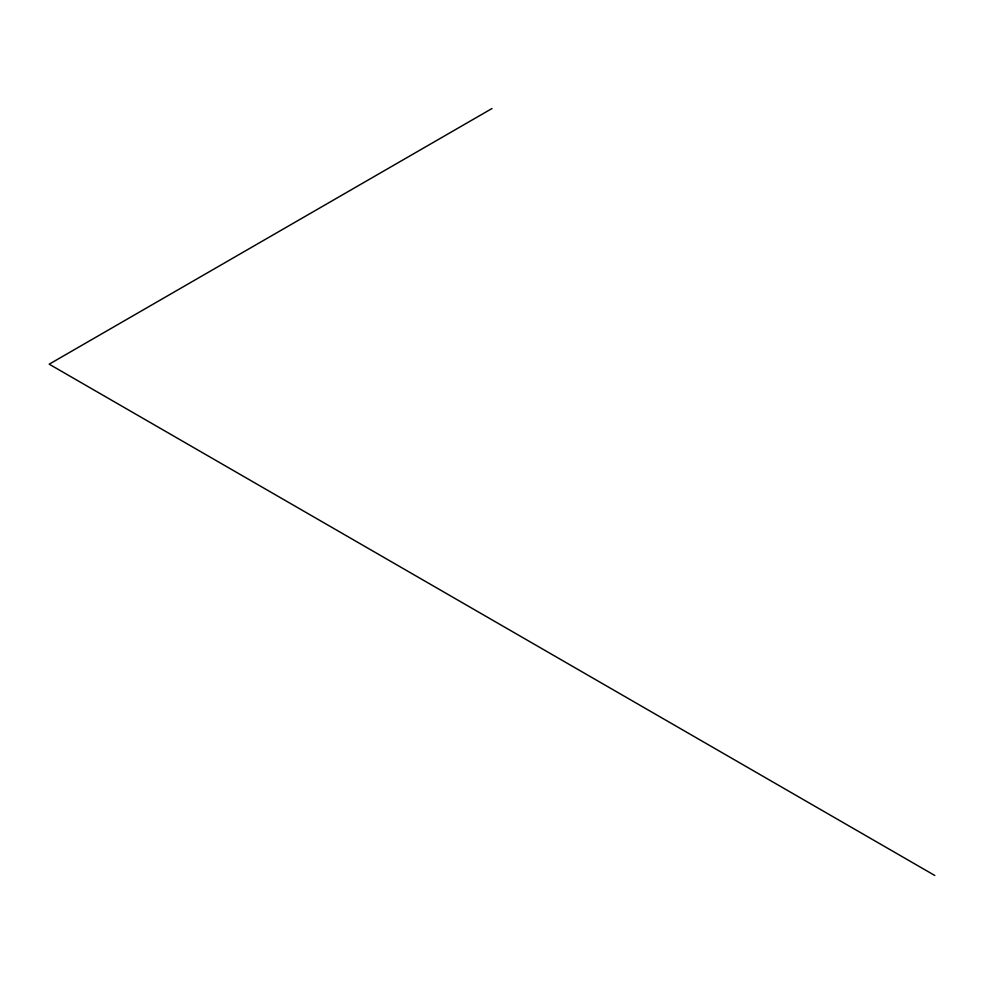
<?xml version="1.0" encoding="UTF-8"?>
<svg xmlns="http://www.w3.org/2000/svg" width="984" height="984" viewBox="0 0 984 984"><rect width="100%" height="100%" fill="white"/><g stroke="black" fill="none" stroke-linecap="round" stroke-linejoin="round"><path stroke-width="1.48" d="M492 108.523L49.2 364.178L934.8 875.477"/></g></svg>
